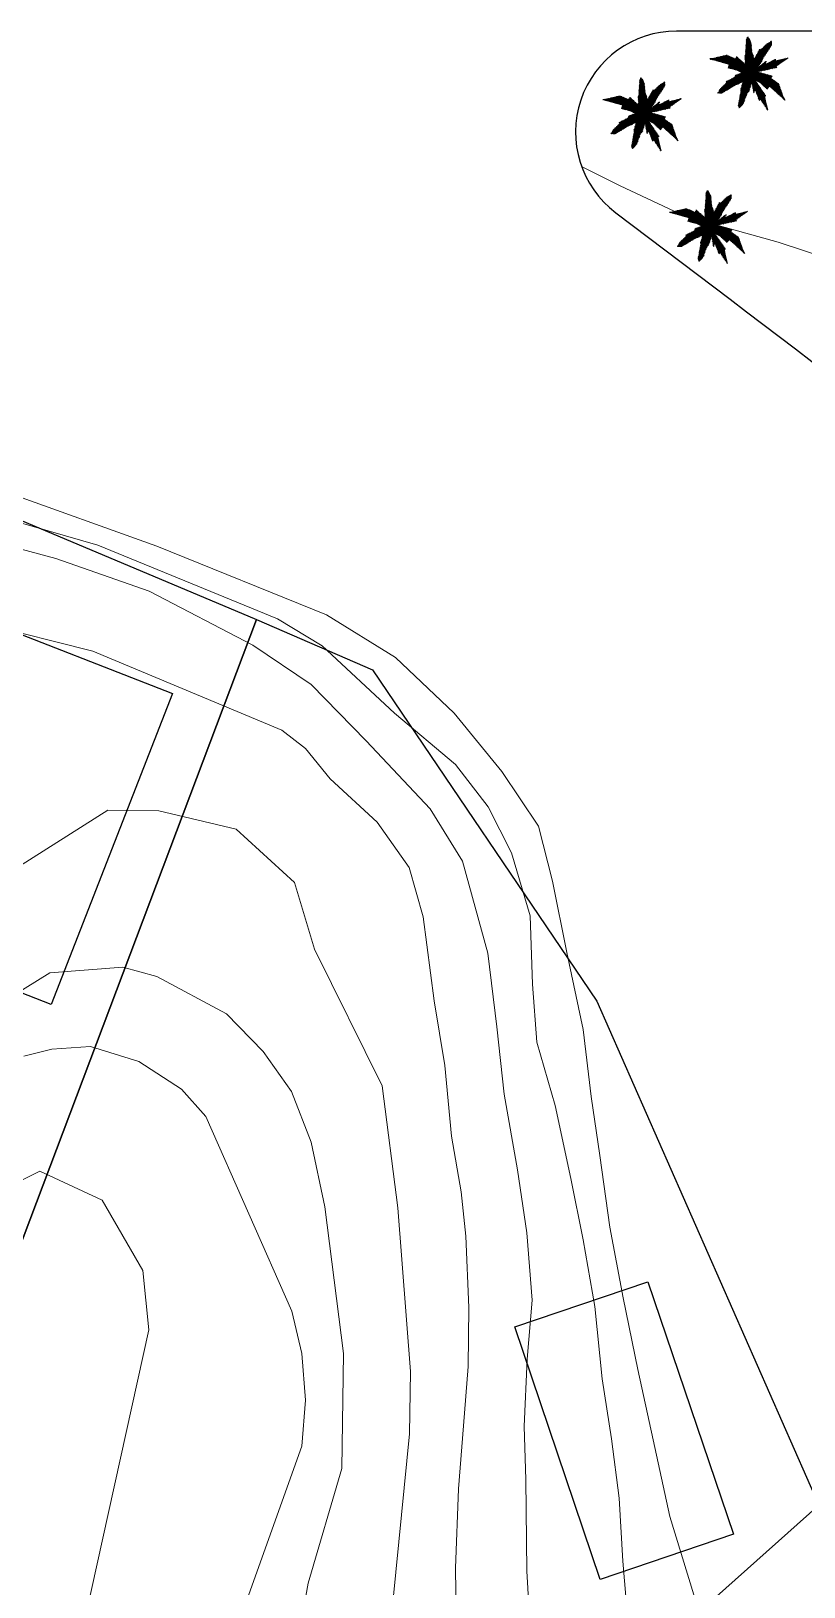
# Model space of a CAD drawing. Header units: millimetres. Extents: x 72 to 2370, y -203 to 794.
# Drawn here: x 1770.7 to 1799.4, y 230.3 to 288.1 of the extents above; entities that cross this region are included whole.
import ezdxf

# ---------------------------------------------------------------- set-up
doc = ezdxf.new("R2010")
doc.units = ezdxf.units.MM
doc.layers.add('01_Fina', color=250, linetype='Continuous', lineweight=15)
doc.layers.add('BOSQUENUEVO', color=64, linetype='Continuous')
doc.layers.add('Traza Urbana', color=7, linetype='Continuous')

# ---------------------------------------------------------------- blocks, each defined once
blk = doc.blocks.new('*X73')
at = {"color": 0}
for p, q in [((6.76, 6.39), (7.16, 6.56)), ((6.77, 6.45), (7.18, 6.62)), ((6.78, 6.51), (7.2, 6.69)), ((6.79, 6.57), (7.22, 6.75)), ((6.8, 6.63), (7.24, 6.81)), ((6.82, 6.69), (7.26, 6.87)), ((6.83, 6.75), (7.28, 6.94)), ((6.84, 6.81), (7.28, 6.99)), ((6.85, 6.87), (7.18, 7)), ((6.86, 6.92), (7.08, 7.02)), ((6.87, 6.98), (6.98, 7.03)), ((6.56, 5.39), (6.8, 5.49)), ((6.57, 5.45), (6.82, 5.55)), ((6.58, 5.51), (6.84, 5.62)), ((6.59, 5.57), (6.86, 5.68)), ((6.61, 5.9), (6.99, 6.06)), ((6.61, 5.63), (6.89, 5.74)), ((6.62, 5.85), (6.97, 5.99)), ((6.62, 5.68), (6.91, 5.81)), ((6.63, 5.8), (6.95, 5.93)), ((6.63, 5.74), (6.93, 5.87)), ((6.64, 5.96), (7.01, 6.12)), ((6.66, 6.03), (7.03, 6.18)), ((6.68, 6.09), (7.05, 6.25)), ((6.7, 6.15), (7.07, 6.31)), ((6.72, 6.21), (7.1, 6.37)), ((6.73, 6.27), (7.12, 6.43)), ((6.74, 6.33), (7.14, 6.5)), ((6.44, 4.74), (6.57, 4.8)), ((6.45, 4.8), (6.59, 4.86)), ((6.45, 4.69), (6.55, 4.74)), ((6.46, 4.86), (6.61, 4.92)), ((6.47, 4.65), (6.53, 4.67)), ((6.48, 4.92), (6.63, 4.99)), ((6.49, 4.98), (6.66, 5.05)), ((6.49, 4.6), (6.51, 4.61)), ((6.5, 5.04), (6.68, 5.11)), ((6.51, 5.1), (6.7, 5.18)), ((6.52, 5.16), (6.72, 5.24)), ((6.53, 5.21), (6.74, 5.3)), ((6.54, 5.27), (6.76, 5.36)), ((6.55, 5.33), (6.78, 5.43))]:
    blk.add_line(p, q, dxfattribs=at)
blk = doc.blocks.new('*X74')
at = {"color": 0}
for p, q in [((7.39, 6.29), (7.16, 6.56)), ((7.41, 6.34), (7.18, 6.62)), ((7.42, 6.4), (7.2, 6.67)), ((7.44, 6.45), (7.21, 6.73)), ((7.46, 6.51), (7.23, 6.78)), ((7.48, 6.57), (7.25, 6.84)), ((7.5, 6.62), (7.27, 6.9)), ((7.52, 6.68), (7.29, 6.95)), ((7.54, 6.73), (7.38, 6.93)), ((6.95, 5.25), (6.79, 5.45)), ((6.97, 5.3), (6.81, 5.5)), ((6.99, 5.36), (6.82, 5.56)), ((7.01, 5.41), (6.84, 5.61)), ((7.03, 5.47), (6.86, 5.67)), ((7.05, 5.52), (6.88, 5.72)), ((7.07, 5.57), (6.9, 5.78)), ((7.1, 5.61), (6.92, 5.84)), ((7.14, 5.65), (6.94, 5.89)), ((7.17, 5.69), (6.95, 5.95)), ((7.2, 5.73), (6.97, 6)), ((7.22, 5.78), (6.99, 6.06)), ((7.24, 5.84), (7.01, 6.12)), ((7.26, 5.9), (7.03, 6.17)), ((7.28, 5.95), (7.05, 6.23)), ((7.29, 6.01), (7.07, 6.28)), ((7.31, 6.06), (7.08, 6.34)), ((7.33, 6.12), (7.1, 6.39)), ((7.35, 6.18), (7.12, 6.45)), ((7.37, 6.23), (7.14, 6.51)), ((6.53, 4.58), (6.51, 4.61)), ((6.58, 4.6), (6.53, 4.66)), ((6.61, 4.64), (6.55, 4.72)), ((6.65, 4.67), (6.56, 4.78)), ((6.68, 4.71), (6.58, 4.83)), ((6.72, 4.75), (6.6, 4.89)), ((6.75, 4.79), (6.62, 4.94)), ((6.78, 4.83), (6.64, 5)), ((6.81, 4.87), (6.66, 5.05)), ((6.84, 4.91), (6.68, 5.11)), ((6.86, 4.97), (6.69, 5.17)), ((6.88, 5.03), (6.71, 5.22)), ((6.9, 5.08), (6.73, 5.28)), ((6.91, 5.14), (6.75, 5.33)), ((6.93, 5.19), (6.77, 5.39))]:
    blk.add_line(p, q, dxfattribs=at)
blk = doc.blocks.new('*X77')
at = {"color": 0}
for p, q in [((5.79, 6.54), (6.11, 6.4)), ((5.85, 6.57), (6.16, 6.43)), ((5.91, 6.6), (6.2, 6.47)), ((5.97, 6.63), (6.26, 6.5)), ((6.02, 6.66), (6.32, 6.52)), ((6.08, 6.69), (6.38, 6.55)), ((6.14, 6.72), (6.44, 6.58)), ((6.2, 6.85), (6.62, 6.66)), ((6.2, 6.74), (6.5, 6.61)), ((6.21, 6.79), (6.56, 6.64)), ((6.25, 6.89), (6.67, 6.69)), ((6.32, 6.91), (6.73, 6.72)), ((6.38, 6.94), (6.79, 6.75)), ((6.45, 6.96), (6.85, 6.78)), ((6.51, 6.99), (6.91, 6.81)), ((6.58, 7.01), (6.97, 6.83)), ((6.64, 7.04), (7.03, 6.86)), ((6.71, 7.06), (7.09, 6.89)), ((6.77, 7.09), (7.15, 6.92)), ((6.84, 7.11), (7.21, 6.95)), ((6.91, 7.14), (7.27, 6.97)), ((6.97, 7.16), (7.27, 7.03)), ((7.04, 7.19), (7.2, 7.11)), ((7.1, 7.21), (7.12, 7.2)), ((5.01, 5.63), (5.03, 5.63)), ((5.03, 5.68), (5.07, 5.66)), ((5.05, 5.73), (5.12, 5.69)), ((5.07, 5.77), (5.17, 5.73)), ((5.09, 5.82), (5.22, 5.76)), ((5.11, 5.86), (5.26, 5.8)), ((5.14, 5.91), (5.31, 5.83)), ((5.18, 5.94), (5.36, 5.86)), ((5.22, 5.98), (5.4, 5.9)), ((5.25, 6.02), (5.45, 5.93)), ((5.29, 6.06), (5.5, 5.96)), ((5.33, 6.09), (5.54, 6)), ((5.37, 6.13), (5.59, 6.03)), ((5.41, 6.17), (5.64, 6.06)), ((5.45, 6.21), (5.69, 6.1)), ((5.49, 6.24), (5.73, 6.13)), ((5.52, 6.28), (5.78, 6.17)), ((5.56, 6.43), (5.92, 6.27)), ((5.56, 6.32), (5.83, 6.2)), ((5.6, 6.36), (5.87, 6.23)), ((5.62, 6.46), (5.97, 6.3)), ((5.68, 6.49), (6.01, 6.33)), ((5.73, 6.52), (6.06, 6.37))]:
    blk.add_line(p, q, dxfattribs=at)
blk = doc.blocks.new('*X78')
at = {"color": 0}
for p, q in [((6.37, 6.21), (6.35, 6.54)), ((6.41, 6.21), (6.4, 6.56)), ((6.46, 6.24), (6.45, 6.59)), ((6.51, 6.27), (6.5, 6.61)), ((6.56, 6.3), (6.55, 6.63)), ((6.61, 6.33), (6.6, 6.66)), ((6.66, 6.36), (6.65, 6.68)), ((6.71, 6.39), (6.7, 6.7)), ((6.76, 6.43), (6.75, 6.73)), ((6.81, 6.46), (6.8, 6.75)), ((6.86, 6.49), (6.85, 6.77)), ((6.91, 6.52), (6.9, 6.8)), ((6.95, 6.55), (6.95, 6.82)), ((7, 6.58), (7, 6.85)), ((7.05, 6.61), (7.05, 6.87)), ((7.1, 6.64), (7.09, 6.89)), ((7.15, 6.68), (7.14, 6.92)), ((7.2, 6.71), (7.19, 6.94)), ((7.25, 6.74), (7.24, 6.96)), ((7.3, 6.77), (7.29, 6.99)), ((7.35, 6.8), (7.34, 6.94)), ((7.4, 6.83), (7.4, 6.88)), ((5.03, 5.61), (5.03, 5.63)), ((5.08, 5.6), (5.08, 5.67)), ((5.13, 5.6), (5.13, 5.7)), ((5.18, 5.59), (5.18, 5.74)), ((5.23, 5.59), (5.23, 5.77)), ((5.28, 5.59), (5.28, 5.81)), ((5.33, 5.62), (5.33, 5.84)), ((5.38, 5.65), (5.37, 5.88)), ((5.43, 5.68), (5.42, 5.91)), ((5.48, 5.71), (5.47, 5.95)), ((5.53, 5.74), (5.52, 5.98)), ((5.58, 5.76), (5.57, 6.02)), ((5.63, 5.79), (5.62, 6.05)), ((5.68, 5.82), (5.67, 6.09)), ((5.73, 5.85), (5.72, 6.12)), ((5.77, 5.88), (5.77, 6.16)), ((5.82, 5.91), (5.82, 6.19)), ((5.87, 5.94), (5.86, 6.23)), ((5.92, 5.97), (5.91, 6.26)), ((5.97, 6), (5.96, 6.3)), ((6.02, 6.03), (6.01, 6.33)), ((6.07, 6.06), (6.06, 6.37)), ((6.12, 6.09), (6.11, 6.4)), ((6.17, 6.12), (6.16, 6.44)), ((6.22, 6.15), (6.21, 6.47)), ((6.27, 6.18), (6.26, 6.49)), ((6.32, 6.2), (6.31, 6.52))]:
    blk.add_line(p, q, dxfattribs=at)
blk = doc.blocks.new('*X80')
at = {"color": 0}
for p, q in [((7.3, 7.05), (7.49, 7.18)), ((7.31, 7.17), (7.37, 7.21)), ((7.31, 7.11), (7.43, 7.19)), ((7.31, 6.99), (7.56, 7.16)), ((7.36, 6.96), (7.62, 7.14)), ((7.41, 6.94), (7.68, 7.12)), ((7.46, 6.91), (7.75, 7.11)), ((7.51, 6.89), (7.81, 7.09)), ((7.56, 6.86), (7.87, 7.07)), ((7.62, 6.84), (7.93, 7.06)), ((7.67, 6.81), (8, 7.04)), ((7.72, 6.78), (8.06, 7.02)), ((7.77, 6.76), (8.12, 7)), ((7.82, 6.73), (8.18, 6.99)), ((7.87, 6.71), (8.25, 6.97)), ((7.92, 6.68), (8.31, 6.95)), ((7.97, 6.66), (8.37, 6.93)), ((8.03, 6.63), (8.44, 6.92)), ((8.08, 6.61), (8.5, 6.9)), ((8.13, 6.58), (8.56, 6.88)), ((8.18, 6.56), (8.62, 6.86)), ((8.23, 6.53), (8.69, 6.85)), ((8.28, 6.51), (8.75, 6.83)), ((8.33, 6.48), (8.81, 6.81)), ((8.39, 6.46), (8.77, 6.72)), ((8.44, 6.43), (8.75, 6.64)), ((8.49, 6.41), (8.79, 6.61)), ((8.54, 6.38), (8.84, 6.58)), ((8.59, 6.35), (8.88, 6.55)), ((8.64, 6.33), (8.92, 6.52)), ((8.69, 6.3), (8.97, 6.49)), ((8.75, 6.28), (9.01, 6.46)), ((8.8, 6.25), (9.06, 6.43)), ((8.85, 6.23), (9.1, 6.4)), ((8.9, 6.2), (9.14, 6.37)), ((8.95, 6.18), (9.19, 6.34)), ((9, 6.15), (9.23, 6.31)), ((9.05, 6.13), (9.28, 6.28)), ((9.1, 6.1), (9.3, 6.23)), ((9.16, 6.08), (9.31, 6.18)), ((9.19, 6.04), (9.33, 6.14)), ((9.21, 5.99), (9.35, 6.09)), ((9.24, 5.95), (9.36, 6.04)), ((9.26, 5.9), (9.38, 5.99)), ((9.28, 5.86), (9.4, 5.94)), ((9.31, 5.82), (9.42, 5.89)), ((9.33, 5.77), (9.43, 5.84)), ((9.36, 5.73), (9.45, 5.79)), ((9.38, 5.68), (9.47, 5.74)), ((9.4, 5.64), (9.49, 5.7)), ((9.43, 5.6), (9.5, 5.65)), ((9.45, 5.55), (9.52, 5.6)), ((9.48, 5.51), (9.54, 5.55)), ((9.5, 5.46), (9.55, 5.5)), ((9.52, 5.42), (9.57, 5.45)), ((9.55, 5.37), (9.59, 5.4)), ((9.57, 5.33), (9.61, 5.35)), ((9.6, 5.29), (9.62, 5.3)), ((9.62, 5.24), (9.64, 5.26)), ((9.64, 5.2), (9.66, 5.21)), ((9.67, 5.15), (9.67, 5.16))]:
    blk.add_line(p, q, dxfattribs=at)
blk = doc.blocks.new('*X79')
at = {"color": 0}
for p, q in [((7.23, 6.71), (7.42, 6.93)), ((7.26, 6.82), (7.38, 6.95)), ((7.27, 6.68), (7.47, 6.91)), ((7.29, 6.92), (7.33, 6.98)), ((7.32, 6.66), (7.52, 6.88)), ((7.37, 6.64), (7.56, 6.86)), ((7.41, 6.61), (7.61, 6.84)), ((7.46, 6.59), (7.66, 6.82)), ((7.51, 6.57), (7.7, 6.79)), ((7.55, 6.54), (7.75, 6.77)), ((7.6, 6.52), (7.79, 6.75)), ((7.64, 6.5), (7.84, 6.72)), ((7.69, 6.48), (7.89, 6.7)), ((7.74, 6.45), (7.93, 6.68)), ((7.78, 6.43), (7.98, 6.66)), ((7.83, 6.41), (8.03, 6.63)), ((7.88, 6.38), (8.07, 6.61)), ((7.92, 6.36), (8.12, 6.59)), ((7.97, 6.34), (8.17, 6.56)), ((8.01, 6.3), (8.21, 6.54)), ((8.04, 6.27), (8.26, 6.52)), ((8.08, 6.24), (8.3, 6.5)), ((8.11, 6.2), (8.35, 6.47)), ((8.15, 6.17), (8.4, 6.45)), ((8.19, 6.13), (8.44, 6.43)), ((8.22, 6.1), (8.49, 6.4)), ((8.26, 6.06), (8.54, 6.38)), ((8.3, 6.03), (8.58, 6.36)), ((8.33, 6), (8.63, 6.34)), ((8.37, 5.96), (8.68, 6.31)), ((8.41, 5.93), (8.72, 6.29)), ((8.44, 5.89), (8.77, 6.27)), ((8.65, 6.05), (8.81, 6.24)), ((8.69, 6.02), (8.86, 6.22)), ((8.72, 5.99), (8.91, 6.2)), ((8.76, 5.95), (8.95, 6.18)), ((8.8, 5.92), (9, 6.15)), ((8.83, 5.89), (9.05, 6.13)), ((8.87, 5.85), (9.09, 6.11)), ((8.91, 5.82), (9.14, 6.08)), ((8.95, 5.79), (9.18, 6.05)), ((8.98, 5.75), (9.2, 6.01)), ((9.02, 5.72), (9.23, 5.96)), ((9.06, 5.69), (9.26, 5.91)), ((9.1, 5.65), (9.28, 5.87)), ((9.13, 5.62), (9.31, 5.82)), ((9.17, 5.59), (9.33, 5.77)), ((9.21, 5.55), (9.36, 5.73)), ((9.24, 5.52), (9.38, 5.68)), ((9.28, 5.49), (9.41, 5.63)), ((9.32, 5.45), (9.43, 5.58)), ((9.36, 5.42), (9.46, 5.54)), ((9.39, 5.38), (9.49, 5.49)), ((9.43, 5.35), (9.51, 5.44)), ((9.47, 5.32), (9.54, 5.4)), ((9.5, 5.28), (9.56, 5.35)), ((9.54, 5.25), (9.59, 5.3)), ((9.58, 5.22), (9.61, 5.26)), ((9.62, 5.18), (9.64, 5.21)), ((9.65, 5.15), (9.66, 5.16))]:
    blk.add_line(p, q, dxfattribs=at)
blk = doc.blocks.new('*X76')
at = {"color": 0}
for p, q in [((7.32, 6.95), (7.33, 6.95)), ((7.35, 6.9), (7.36, 6.9)), ((7.38, 6.85), (7.4, 6.85)), ((7.41, 6.8), (7.43, 6.8)), ((7.44, 6.75), (7.47, 6.75)), ((7.46, 6.7), (7.5, 6.7)), ((7.49, 6.65), (7.54, 6.65)), ((7.52, 6.6), (7.57, 6.6)), ((7.55, 6.55), (7.61, 6.55)), ((7.57, 6.5), (7.64, 6.5)), ((7.6, 6.45), (7.67, 6.45)), ((7.63, 6.4), (7.71, 6.4)), ((7.66, 6.35), (7.74, 6.35)), ((7.69, 6.3), (7.78, 6.3)), ((7.71, 6.25), (7.81, 6.25)), ((7.74, 6.2), (7.85, 6.2)), ((7.77, 6.15), (7.88, 6.15)), ((7.8, 6.1), (7.92, 6.1)), ((7.82, 6.05), (7.95, 6.05)), ((7.85, 6), (7.99, 6)), ((7.88, 5.95), (8.02, 5.95)), ((7.91, 5.9), (8.05, 5.9)), ((7.94, 5.85), (8.09, 5.85)), ((7.96, 5.8), (8.12, 5.8)), ((7.99, 5.75), (8.16, 5.75)), ((8.02, 5.7), (8.19, 5.7)), ((8.05, 5.65), (8.23, 5.65)), ((8.08, 5.6), (8.26, 5.6)), ((8.1, 5.55), (8.3, 5.55)), ((8.13, 5.5), (8.33, 5.5)), ((8.16, 5.45), (8.37, 5.45)), ((8.19, 5.4), (8.3, 5.4)), ((8.21, 5.35), (8.31, 5.35)), ((8.24, 5.3), (8.32, 5.3)), ((8.27, 5.25), (8.33, 5.25)), ((8.29, 5.2), (8.34, 5.2)), ((8.3, 5.15), (8.35, 5.15)), ((8.31, 5.1), (8.36, 5.1)), ((8.33, 5.05), (8.37, 5.05)), ((8.34, 5), (8.37, 5)), ((8.35, 4.95), (8.38, 4.95)), ((8.36, 4.9), (8.39, 4.9)), ((8.38, 4.85), (8.4, 4.85)), ((8.39, 4.8), (8.41, 4.8)), ((8.4, 4.75), (8.42, 4.75)), ((8.41, 4.7), (8.43, 4.7)), ((8.43, 4.65), (8.44, 4.65)), ((8.44, 4.6), (8.45, 4.6)), ((8.45, 4.55), (8.46, 4.55)), ((8.46, 4.5), (8.47, 4.5)), ((8.47, 4.45), (8.48, 4.45))]:
    blk.add_line(p, q, dxfattribs=at)
blk = doc.blocks.new('*X75')
at = {"color": 0}
for p, q in [((7.31, 6.96), (7.31, 6.97)), ((7.32, 6.9), (7.34, 6.92)), ((7.33, 6.83), (7.37, 6.88)), ((7.34, 6.77), (7.39, 6.83)), ((7.34, 6.71), (7.42, 6.78)), ((7.35, 6.64), (7.44, 6.74)), ((7.36, 6.58), (7.47, 6.69)), ((7.37, 6.51), (7.49, 6.65)), ((7.38, 6.45), (7.52, 6.6)), ((7.39, 6.39), (7.54, 6.55)), ((7.4, 6.32), (7.57, 6.51)), ((7.41, 6.26), (7.6, 6.46)), ((7.42, 6.2), (7.62, 6.42)), ((7.43, 6.13), (7.65, 6.37)), ((7.44, 6.07), (7.67, 6.32)), ((7.45, 6.01), (7.7, 6.28)), ((7.46, 5.94), (7.72, 6.23)), ((7.47, 5.88), (7.75, 6.18)), ((7.48, 5.82), (7.78, 6.14)), ((7.49, 5.75), (7.8, 6.09)), ((7.5, 5.69), (7.83, 6.05)), ((7.51, 5.63), (7.56, 5.68)), ((7.64, 5.77), (7.85, 6)), ((7.66, 5.72), (7.88, 5.95)), ((7.68, 5.67), (7.9, 5.91)), ((7.7, 5.61), (7.93, 5.86)), ((7.72, 5.56), (7.96, 5.82)), ((7.74, 5.51), (7.98, 5.77)), ((7.76, 5.46), (8.01, 5.72)), ((7.78, 5.4), (8.03, 5.68)), ((7.8, 5.35), (8.06, 5.63)), ((7.82, 5.3), (8.08, 5.59)), ((7.84, 5.24), (8.11, 5.54)), ((7.86, 5.19), (8.13, 5.49)), ((7.88, 5.14), (8.16, 5.45)), ((7.9, 5.09), (8.19, 5.4)), ((8.01, 5.13), (8.21, 5.36)), ((8.04, 5.09), (8.24, 5.31)), ((8.06, 5.05), (8.26, 5.26)), ((8.09, 5), (8.28, 5.21)), ((8.12, 4.96), (8.3, 5.15)), ((8.15, 4.92), (8.31, 5.1)), ((8.18, 4.88), (8.33, 5.04)), ((8.21, 4.83), (8.34, 4.98)), ((8.24, 4.79), (8.36, 4.92)), ((8.27, 4.75), (8.37, 4.86)), ((8.29, 4.71), (8.39, 4.81)), ((8.32, 4.66), (8.4, 4.75)), ((8.35, 4.62), (8.42, 4.69)), ((8.38, 4.58), (8.43, 4.63)), ((8.41, 4.53), (8.44, 4.57)), ((8.44, 4.49), (8.46, 4.51)), ((8.47, 4.45), (8.47, 4.46))]:
    blk.add_line(p, q, dxfattribs=at)
blk = doc.blocks.new('ARB16')
for points in [[(0.025, -0.003), (-0.153, 2.167)], [(0.025, -0.003), (0.504, 0.913), (1.281, 1.916)], [(0.025, -0.003), (-1.497, 0.92), (-2.419, 0.857)], [(0.025, -0.003), (1.656, 0.535), (2.249, 0.926)], [(0.025, -0.003), (-0.908, -0.446), (-1.941, -1.184)], [(0.025, -0.003), (-0.663, -2.069)], [(0.025, -0.003), (1.623, -0.79), (2.065, -1.602)], [(0.025, -0.003), (0.861, -1.504), (1.033, -2.192)]]:
    blk.add_lwpolyline(points)
at = {"xscale": -0.8550237249794747, "yscale": 0.8550237249794747, "zscale": 0.8550237249794747}
for name, p, rotation in [('*X73', (-4.622, 7.283), 166.2803685724027), ('*X74', (-4.622, 7.283), 166.2803685724027), ('*X77', (6.238, 6.005), 87.7934113527195), ('*X78', (6.238, 6.005), 87.7934113527195), ('*X80', (-1.655, -8.481), 302.5390603787091), ('*X79', (-1.655, -8.481), 302.5390603787091), ('*X75', (-0.524, 8.622), 137.3938790022308), ('*X76', (-0.524, 8.622), 137.3938790022308)]:
    blk.add_blockref(name, p, dxfattribs=dict(at, rotation=rotation))
at = {"xscale": 0.8550237249794747, "yscale": 0.8550237249794747, "zscale": 0.8550237249794747}
for name in ['*X77', '*X73', '*X80', '*X78', '*X74', '*X79', '*X75', '*X76']:
    blk.add_blockref(name, (-6.217, -5.98), dxfattribs=at)

msp = doc.modelspace()

# ---------------------------------------------------------------- linework, layer by layer
msp.add_line((1849.824, 288.08), (1794.639, 288.08))
msp.add_arc((1794.639, 284.33), 3.75, 90, 232.99218)
msp.add_open_spline([(1792.382, 281.336), (1805.355, 271.557), (1822.957, 257.949), (1839.276, 242.845), (1843.653, 238.722)], degree=3, knots=[11.334209, 11.334209, 11.334209, 11.334209, 60.012635, 78.044868, 78.044868, 78.044868, 78.044868])
at = {"layer": '01_Fina', "color": 252, "linetype": 'Continuous', "lineweight": 9, "true_color": 0x939598}
for points in [[(1791.113, 283.054), (1792.546, 282.33), (1794.946, 281.21), (1798.416, 280.24), (1802.396, 278.93), (1804.636, 277.91), (1807.016, 276.93), (1809.016, 275.86), (1810.826, 274.77), (1813.346, 273.32), (1816.046, 272.1), (1818.646, 271.29), (1819.606, 272.25), (1820.086, 274.89), (1819.506, 277.15), (1818.856, 280.17), (1819.026, 282.46), (1820.726, 285.28), (1822.726, 288.06), (1822.778, 288.08)], [(1795.286, 230.01), (1794.396, 232.92), (1793.766, 235.77), (1793.206, 238.38), (1792.656, 241.04), (1792.166, 243.67), (1791.796, 246.33), (1791.466, 248.52), (1791.166, 251.01), (1790.566, 253.86), (1790.036, 256.52), (1789.516, 258.56), (1788.146, 260.59), (1786.376, 262.75), (1784.206, 264.82), (1781.636, 266.41), (1775.346, 268.96), (1769.686, 270.98)], [(1768.896, 270.22), (1773.146, 268.99), (1779.816, 266.25), (1781.486, 265.25), (1784.166, 262.75), (1786.426, 260.85), (1787.646, 259.27), (1788.506, 257.57), (1789.206, 255.23), (1789.296, 252.69), (1789.456, 250.53), (1790.136, 248.18), (1790.716, 245.47), (1791.166, 243.19), (1791.606, 240.72), (1791.876, 238.04), (1792.226, 235.81), (1792.506, 233.6), (1792.646, 231.26), (1792.826, 229.07)], [(1768.496, 269.32), (1771.586, 268.5), (1775.056, 267.28), (1778.906, 265.28), (1781.066, 263.82), (1783.116, 261.73), (1785.496, 259.2), (1786.686, 257.26), (1787.626, 253.84), (1787.966, 251.11), (1788.236, 248.61), (1788.736, 245.8), (1789.086, 243.45), (1789.276, 240.95), (1789.096, 238.76), (1788.986, 236.27), (1789.046, 234.3), (1789.076, 230.89), (1789.246, 228.13)], [(1768.926, 266.07), (1772.966, 265.06), (1779.976, 262.12), (1780.866, 261.44), (1781.776, 260.31), (1783.526, 258.7), (1784.716, 257.02), (1785.226, 255.19), (1785.636, 252.07), (1786.036, 249.67), (1786.286, 247.04), (1786.636, 244.98), (1786.816, 243.33), (1786.926, 240.68), (1786.906, 238.49), (1786.726, 236.29), (1786.546, 233.95), (1786.426, 231), (1786.466, 228.35)], [(1783.816, 226.84), (1784.726, 235.99), (1784.766, 238.31), (1784.286, 244.38), (1783.706, 248.91), (1781.196, 253.99), (1780.456, 256.46), (1778.286, 258.44), (1775.416, 259.13), (1773.516, 259.15), (1769.736, 256.75)], [(1780.066, 225.47), (1780.966, 230.45), (1782.206, 234.71), (1782.266, 238.97), (1781.576, 244.42), (1781.066, 246.82), (1780.346, 248.7), (1779.286, 250.19), (1777.926, 251.59), (1775.336, 252.98), (1774.076, 253.32), (1771.366, 253.11), (1769.536, 251.97)], [(1770.406, 250.01), (1771.436, 250.28), (1772.876, 250.37), (1774.676, 249.82), (1776.256, 248.79), (1777.166, 247.78), (1780.356, 240.55), (1780.726, 238.97), (1780.866, 237.24), (1780.726, 235.53), (1776.956, 225)], [(1769.956, 245.23), (1770.996, 245.74), (1773.306, 244.67), (1774.816, 242.06), (1775.046, 239.85), (1772.496, 228.3), (1772.206, 225.87), (1772.166, 223.65), (1772.986, 217.45), (1772.906, 212.03), (1774.696, 202.19), (1775.126, 196.51), (1773.586, 190.86), (1772.106, 188.85), (1767.046, 182.8)]]:
    msp.add_lwpolyline(points, dxfattribs=at)
at = {"layer": 'Traza Urbana'}
for points in [[(1764.419, 227.525), (1744.321, 235.866), (1750.65, 250.497), (1760.593, 273.996), (1779.038, 266.233)], [(1791.678, 252.056), (1799.926, 233.344), (1778.166, 213.922), (1761.081, 198.657), (1757.249, 208.539), (1764.419, 227.525), (1779.038, 266.233), (1783.352, 264.368)], [(1771.412, 251.934), (1768.617, 253.024), (1770.289, 257.31), (1765.91, 259.018), (1768.745, 266.285), (1775.918, 263.487)], [(1791.809, 230.587), (1788.632, 239.963), (1793.575, 241.638), (1796.753, 232.262)], [(1809.39, 215.742), (1786.618, 194.498), (1783.086, 202.595), (1781.098, 207.184), (1778.166, 213.922), (1799.926, 233.344)]]:
    msp.add_lwpolyline(points, close=True, dxfattribs=at)

# ---------------------------------------------------------------- block references
at = {"layer": 'BOSQUENUEVO', "xscale": 0.6211720672489845, "yscale": 0.6211720672489845, "zscale": 0.6211720672489845}
for p in [(1797.373, 286.513), (1793.41, 285.001), (1795.878, 280.816)]:
    msp.add_blockref('ARB16', p, dxfattribs=at)

doc.saveas('drawing.dxf')
